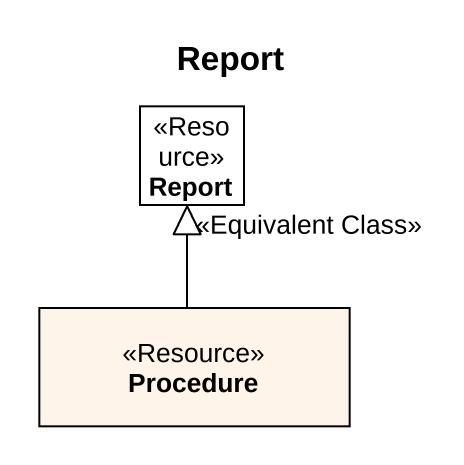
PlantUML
@startuml
title Report
hide circle
hide empty members
class Report <<Resource>>
class Procedure <<Resource>> #FFF4EA
Procedure -up-|> Report : <<Equivalent Class>>
@enduml
